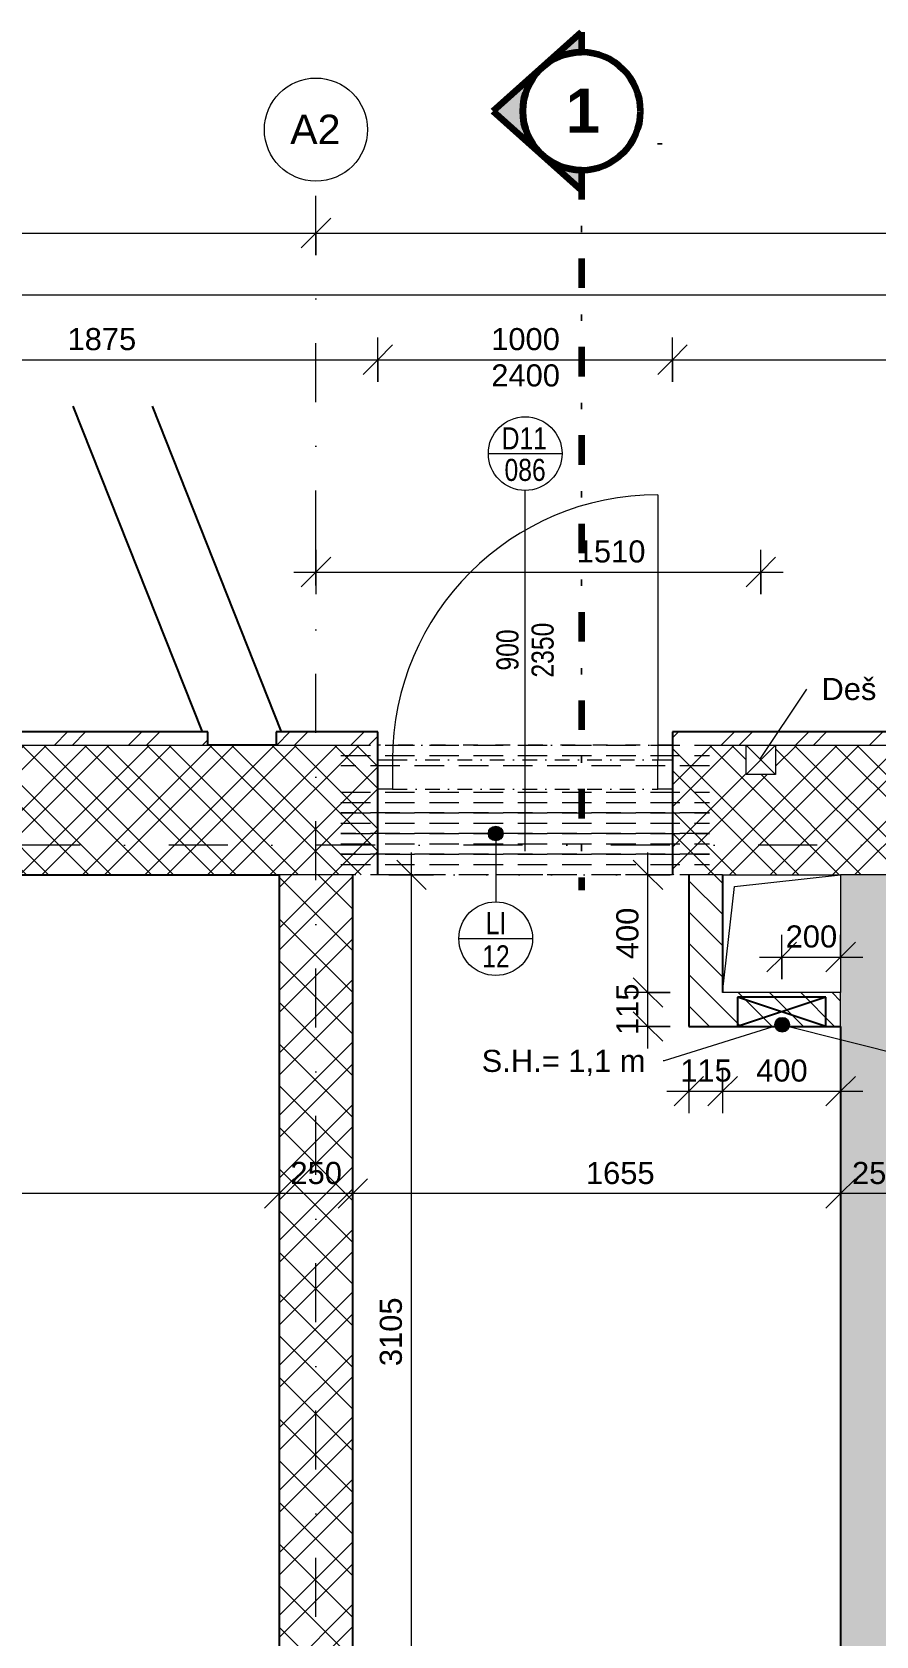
# Model space of a CAD drawing. Header units: millimetres. Extents: x -2616 to 42510, y -3604 to 14792.
# Drawn here: x 7137 to 10000, y 8966 to 14410 of the extents above; entities that cross this region are included whole.
import ezdxf

# ---------------------------------------------------------------- set-up
doc = ezdxf.new("R2010")
doc.units = ezdxf.units.MM
for name, pattern in [('HA_Dash_3mm-S1mm', [150, 100, -50]), ('HA_DashDot_10mm-S3mm', [500, 200, -150, 0, -150]), ('HA_DashDot_2_2mm-S0_6mm', [110, 50, -30, 0, -30]), ('HA_DashDot_6mm-S2mm', [300, 100, -100, 0, -100])]:
    doc.linetypes.add(name, pattern=pattern)
for name, color, linetype, lineweight in [('A-____-____-DIMS', 9, 'Continuous', 5), ('A-____-____-DIMS-50', 9, 'Continuous', 5), ('A-DETL-____-OTLN', 9, 'Continuous', 25), ('A-DETL-GENF-OTLN', 9, 'Continuous', 9), ('A-DOOR-____-IDEN', 9, 'Continuous', 9), ('A-DOOR-____-MCUT', 9, 'HA_DashDot_2_2mm-S0_6mm', 9), ('A-DOOR-____-OTLN', 9, 'Continuous', 9), ('A-DOOR-FRAM-MCUT', 9, 'Continuous', 9), ('A-GENM-____-HDLN', 9, 'HA_Dash_3mm-S1mm', 9), ('A-GENM-____-IDEN', 9, 'Continuous', 9), ('A-GENM-____-OTLN', 9, 'Continuous', 9), ('A-WALL-____-MCUT', 9, 'Continuous', 25), ('A-WALL-____-PATT', 9, 'Continuous', 25), ('G-____-____-SYMB', 9, 'Continuous', 5), ('G-____-____-TEXT', 9, 'Continuous', 5), ('I-WALL-____-MCUT', 9, 'Continuous', 25), ('M-HVAC-DUCT-OTLN', 9, 'Continuous', 9), ('S-GRID-____-IDEN', 9, 'Continuous', 9), ('S-GRID-____-OTLN', 9, 'Continuous', 5)]:
    doc.layers.add(name, color=color, linetype=linetype, lineweight=lineweight)
doc.styles.add('Arial', font='arial.ttf', dxfattribs={"height": 100})
doc.styles.add('Arial_1', font='arial.ttf', dxfattribs={"height": 75})
doc.styles.add('Arial_2', font='arial.ttf', dxfattribs={"width": 0.8, "height": 75})
doc.styles.add('Arial_3', font='arial.ttf', dxfattribs={"height": 50})
doc.styles.add('Arial_B', font='arialbd.ttf', dxfattribs={"height": 150})
doc.dimstyles.new('Inner_Dimensions', dxfattribs={"dimscale": 304.8, "dimtxt": 76.519455, "dimasz": 0.328084, "dimexe": 0.246063, "dimexo": 0.0625, "dimgap": 0.032808, "dimtad": 1, "dimdec": 0, "dimzin": 0, "dimdsep": 46, "dimtxsty": 'Arial_1', "dimblk1": 'OBLIQUE', "dimblk2": 'OBLIQUE', "dimsah": 1, "dimcen": 0.09, "dimdle": 0.246063, "dimazin": 0, "dimtfac": 1, "dimtdec": 4, "dimtix": 1, "dimtmove": 0, "dimatfit": 3, "dimfxl": 0.246063, "dimfxlon": 1, "dimtvp": 1, "dimtolj": 1, "dimtzin": 0, "dimlwd": 9, "dimlwe": 9, "dimarcsym": 2})
doc.dimstyles.new('Inner_Dimensions_2', dxfattribs={"dimscale": 304.8, "dimtxt": 76.519455, "dimasz": 0.328084, "dimexe": 0.246063, "dimexo": 0.0625, "dimgap": 0.032808, "dimtad": 1, "dimdec": 0, "dimzin": 0, "dimdsep": 46, "dimtxsty": 'Arial_1', "dimblk1": 'OBLIQUE', "dimblk2": 'OBLIQUE', "dimsah": 1, "dimcen": 0.09, "dimdle": 0.246063, "dimazin": 0, "dimtfac": 1, "dimtdec": 4, "dimtix": 1, "dimtmove": 2, "dimatfit": 3, "dimfxl": 0.246063, "dimfxlon": 1, "dimtvp": 1, "dimtolj": 1, "dimtzin": 0, "dimlwd": 9, "dimlwe": 9, "dimarcsym": 2})
pattern_1 = [(135, (0, 0), (-53.033, -53.033), [])]
pattern_2 = [(45, (0, 0), (-106.066, 106.066), []), (45, (75, 0), (-106.066, 106.066), []), (315, (0, 0), (106.066, 106.066), []), (315, (75, 0), (106.066, 106.066), [])]

# ---------------------------------------------------------------- blocks, each defined once
blk = doc.blocks.new('HA_DR_Single_Swing_Solid_ButtFrame - In_FAS_900x2350_Unik-2108754-DSP_1NP-A')
at = {"layer": 'A-DOOR-____-MCUT'}
for p, q in [((500, 220), (-500, 220)), ((-450, 170), (450, 170)), ((-450, 70), (450, 70)), ((500, -220), (-500, -220))]:
    blk.add_line(p, q, dxfattribs=at)
at = {"layer": 'A-DOOR-____-OTLN', "lineweight": 5}
blk.add_line((450, 1070), (450, 170), dxfattribs=at)
blk.add_arc((450, 170), 900, 90, 180, dxfattribs=at)
at = {"layer": 'A-DOOR-FRAM-MCUT'}
for p, q in [((-500, 170), (-450, 170)), ((-450, 170), (-450, 70)), ((450, 170), (500, 170)), ((450, 70), (450, 170)), ((-450, 70), (-500, 70)), ((500, 70), (450, 70))]:
    blk.add_line(p, q, dxfattribs=at)
blk = doc.blocks.new('HA_GM_Shaft_Rectangle - Default-2240315-DSP_1NP-A')
at = {"layer": 'A-DETL-GENF-OTLN'}
for p, q in [((40, -40), (400.4, 0)), ((0, -400), (40, -40))]:
    blk.add_line(p, q, dxfattribs=at)
at = {"layer": 'A-GENM-____-OTLN'}
for p, q in [((0, -400), (0, 0)), ((0, 0), (400.4, 0)), ((400.4, 0), (400.4, -400)), ((400.4, -400), (0, -400))]:
    blk.add_line(p, q, dxfattribs=at)
blk = doc.blocks.new('TB_Porotherm KP7_1250mm - TB_Porotherm KP7_1250mm-1966492-DSP_1NP-A')
at = {"layer": 'A-GENM-____-HDLN'}
for p, q in [((-625, 35), (625, 35)), ((-625, 0), (625, 0)), ((625, -35), (-625, -35))]:
    blk.add_line(p, q, dxfattribs=at)
blk = doc.blocks.new('Grid - Radius 3_5mm-353793-DSP_1NP-A')
at = {"layer": 'S-GRID-____-IDEN'}
blk.add_circle((0, 0), 3.5, dxfattribs=at)
blk = doc.blocks.new('DIMBLOCK46-DSP_1NP-A')
at = {"layer": 'A-____-____-DIMS-50', "lineweight": 9}
for p, q in [((9880.4, 10392.9), (9880.4, 10542.9)), ((9880.4, 10467.9), (9930.4, 10517.9)), ((10130.4, 10392.9), (10130.4, 10542.9)), ((10130.4, 10467.9), (10180.4, 10517.9)), ((9880.4, 10467.9), (9830.4, 10417.9)), ((10130.4, 10467.9), (9880.4, 10467.9)), ((9880.4, 10467.9), (9880.4, 10392.9)), ((10130.4, 10467.9), (10080.4, 10417.9)), ((10130.4, 10467.9), (10130.4, 10392.9))]:
    blk.add_line(p, q, dxfattribs=at)
at = {"layer": 'A-____-____-DIMS-50', "color": 0, "lineweight": 9, "insert": (9918.9, 10575.2), "char_height": 75, "width": 207.662, "attachment_point": 1, "line_spacing_factor": 0.941778, "style": 'Arial_1'}
blk.add_mtext('250', dxfattribs=at)
blk = doc.blocks.new('_Oblique')
at = {"color": 0, "linetype": 'ByBlock', "lineweight": -2}
blk.add_line((-0.5, -0.5), (0.5, 0.5), dxfattribs=at)
blk = doc.blocks.new('DIMBLOCK47-DSP_1NP-A')
at = {"layer": 'A-____-____-DIMS-50', "lineweight": 9}
for p, q in [((8225, 10392.9), (8225, 10542.9)), ((8225, 10467.9), (8275, 10517.9)), ((9880.4, 10392.9), (9880.4, 10542.9)), ((9880.4, 10467.9), (9930.4, 10517.9)), ((8225, 10467.9), (8175, 10417.9)), ((9880.4, 10467.9), (8225, 10467.9)), ((8225, 10467.9), (8225, 10392.9)), ((9880.4, 10467.9), (9830.4, 10417.9)), ((9880.4, 10467.9), (9880.4, 10392.9))]:
    blk.add_line(p, q, dxfattribs=at)
at = {"layer": 'A-____-____-DIMS-50', "color": 0, "lineweight": 9, "insert": (9016.1, 10575.2), "char_height": 75, "width": 276.883, "attachment_point": 1, "line_spacing_factor": 0.941778, "style": 'Arial_1'}
blk.add_mtext('1655', dxfattribs=at)
blk = doc.blocks.new('DIMBLOCK48-DSP_1NP-A')
at = {"layer": 'A-____-____-DIMS-50', "lineweight": 9}
for p, q in [((7975, 10392.9), (7975, 10542.9)), ((7975, 10467.9), (8025, 10517.9)), ((8225, 10392.9), (8225, 10542.9)), ((8225, 10467.9), (8275, 10517.9)), ((7975, 10467.9), (7925, 10417.9)), ((8225, 10467.9), (7975, 10467.9)), ((7975, 10467.9), (7975, 10392.9)), ((8225, 10467.9), (8175, 10417.9)), ((8225, 10467.9), (8225, 10392.9))]:
    blk.add_line(p, q, dxfattribs=at)
at = {"layer": 'A-____-____-DIMS-50', "color": 0, "lineweight": 9, "insert": (8013.5, 10575.2), "char_height": 75, "width": 207.662, "attachment_point": 1, "line_spacing_factor": 0.941778, "style": 'Arial_1'}
blk.add_mtext('250', dxfattribs=at)
blk = doc.blocks.new('DIMBLOCK49-DSP_1NP-A')
at = {"layer": 'A-____-____-DIMS-50', "lineweight": 9}
for p, q in [((3625, 10392.9), (3625, 10542.9)), ((3625, 10467.9), (3675, 10517.9)), ((7975, 10392.9), (7975, 10542.9)), ((7975, 10467.9), (8025, 10517.9)), ((3625, 10467.9), (3575, 10417.9)), ((7975, 10467.9), (3625, 10467.9)), ((3625, 10467.9), (3625, 10392.9)), ((7975, 10467.9), (7925, 10417.9)), ((7975, 10467.9), (7975, 10392.9))]:
    blk.add_line(p, q, dxfattribs=at)
at = {"layer": 'A-____-____-DIMS-50', "color": 0, "lineweight": 9, "insert": (5684.6, 10575.2), "char_height": 75, "width": 276.883, "attachment_point": 1, "line_spacing_factor": 0.941778, "style": 'Arial_1'}
blk.add_mtext('4350', dxfattribs=at)
blk = doc.blocks.new('DIMBLOCK66-DSP_1NP-A')
at = {"layer": 'A-____-____-DIMS-50', "lineweight": 9}
for p, q in [((6435, 13223.3), (6435, 13373.3)), ((6435, 13298.3), (6485, 13348.3)), ((8310, 13223.3), (8310, 13373.3)), ((8310, 13298.3), (8360, 13348.3)), ((6435, 13298.3), (6385, 13248.3)), ((6435, 13298.3), (8310, 13298.3)), ((6435, 13298.3), (6435, 13223.3)), ((8310, 13298.3), (8260, 13248.3)), ((8310, 13298.3), (8310, 13223.3))]:
    blk.add_line(p, q, dxfattribs=at)
at = {"layer": 'A-____-____-DIMS-50', "color": 0, "lineweight": 9, "insert": (7257.1, 13405.7), "char_height": 75, "width": 276.883, "attachment_point": 1, "line_spacing_factor": 0.941778, "style": 'Arial_1'}
blk.add_mtext('1875', dxfattribs=at)
blk = doc.blocks.new('DIMBLOCK67-DSP_1NP-A')
at = {"layer": 'A-____-____-DIMS-50', "lineweight": 9}
for p, q in [((8310, 13223.3), (8310, 13373.3)), ((8310, 13298.3), (8360, 13348.3)), ((9310, 13223.3), (9310, 13373.3)), ((9310, 13298.3), (9360, 13348.3)), ((8310, 13298.3), (8260, 13248.3)), ((8310, 13298.3), (9310, 13298.3)), ((8310, 13298.3), (8310, 13223.3)), ((9310, 13298.3), (9260, 13248.3)), ((9310, 13298.3), (9310, 13223.3))]:
    blk.add_line(p, q, dxfattribs=at)
at = {"layer": 'A-____-____-DIMS-50', "color": 0, "lineweight": 9, "insert": (8694.6, 13405.7), "char_height": 75, "width": 276.883, "attachment_point": 1, "line_spacing_factor": 0.941778, "style": 'Arial_1'}
blk.add_mtext('1000', dxfattribs=at)
blk = doc.blocks.new('DIMBLOCK68-DSP_1NP-A')
at = {"layer": 'A-____-____-DIMS-50', "lineweight": 9}
for p, q in [((9310, 13223.3), (9310, 13373.3)), ((9310, 13298.3), (9360, 13348.3)), ((15185, 13223.3), (15185, 13373.3)), ((15185, 13298.3), (15235, 13348.3)), ((9310, 13298.3), (9260, 13248.3)), ((9310, 13298.3), (15185, 13298.3)), ((9310, 13298.3), (9310, 13223.3)), ((15185, 13298.3), (15135, 13248.3)), ((15185, 13298.3), (15185, 13223.3))]:
    blk.add_line(p, q, dxfattribs=at)
at = {"layer": 'A-____-____-DIMS-50', "color": 0, "lineweight": 9, "insert": (12132.1, 13405.7), "char_height": 75, "width": 276.883, "attachment_point": 1, "line_spacing_factor": 0.941778, "style": 'Arial_1'}
blk.add_mtext('5875', dxfattribs=at)
blk = doc.blocks.new('DIMBLOCK88-DSP_1NP-A')
at = {"layer": 'A-____-____-DIMS-50', "lineweight": 9}
for p, q in [((-385, 13441.8), (-385, 13591.8)), ((-385, 13516.8), (-335, 13566.8)), ((24584, 13441.8), (24584, 13591.8)), ((24584, 13516.8), (24634, 13566.8)), ((24659, 13516.8), (-460, 13516.8)), ((-385, 13516.8), (-435, 13466.8)), ((-385, 13516.8), (-385, 13441.8)), ((24584, 13516.8), (24534, 13466.8)), ((24584, 13516.8), (24584, 13441.8))]:
    blk.add_line(p, q, dxfattribs=at)
at = {"layer": 'A-____-____-DIMS-50', "color": 0, "lineweight": 9, "insert": (11955.3, 13624.2), "char_height": 75, "width": 346.103, "attachment_point": 1, "line_spacing_factor": 0.941778, "style": 'Arial_1'}
blk.add_mtext('24969', dxfattribs=at)
blk = doc.blocks.new('HA_TAG_Door_TypeMark_wDimensions - Scale50_Left with Bouble-921048-DSP_1NP-A')
at = {"layer": 'A-DOOR-____-IDEN'}
for p, q in [((-2.5, 22), (2.5, 22)), ((0, -5), (0, 19.5))]:
    blk.add_line(p, q, dxfattribs=at)
blk.add_circle((0, 22), 2.5, dxfattribs=at)
blk = doc.blocks.new('DIMBLOCK114-DSP_1NP-A')
at = {"layer": 'A-____-____-DIMS-50', "lineweight": 9}
for p, q in [((8424, 11550), (8374, 11600)), ((8424, 8445), (8424, 11625)), ((8349, 11550), (8499, 11550)), ((8424, 11550), (8349, 11550)), ((8424, 11550), (8474, 11500)), ((8424, 8445), (8374, 8495)), ((8349, 8445), (8499, 8445)), ((8424, 8445), (8349, 8445)), ((8424, 8445), (8474, 8395))]:
    blk.add_line(p, q, dxfattribs=at)
at = {"layer": 'A-____-____-DIMS-50', "color": 0, "lineweight": 9, "insert": (8316.6, 9882.1), "char_height": 75, "width": 276.883, "attachment_point": 1, "rotation": 90, "line_spacing_factor": 0.941778, "style": 'Arial_1'}
blk.add_mtext('3105', dxfattribs=at)
blk = doc.blocks.new('DIMBLOCK145-DSP_1NP-A')
at = {"layer": 'A-____-____-DIMS-50', "lineweight": 9}
for p, q in [((9365.4, 10890.5), (9365.4, 10740.5)), ((9365.4, 10815.5), (9365.4, 10890.5)), ((9480, 10890.5), (9480, 10740.5)), ((9480, 10815.5), (9480, 10890.5)), ((9365.4, 10815.5), (9415.4, 10865.5)), ((9480, 10815.5), (9530, 10865.5)), ((9290.4, 10815.5), (9480, 10815.5)), ((9365.4, 10815.5), (9315.4, 10765.5)), ((9480, 10815.5), (9430, 10765.5))]:
    blk.add_line(p, q, dxfattribs=at)
at = {"layer": 'A-____-____-DIMS-50', "color": 0, "lineweight": 9, "insert": (9336.2, 10922.9), "char_height": 75, "width": 207.662, "attachment_point": 1, "line_spacing_factor": 0.941778, "style": 'Arial_1'}
blk.add_mtext('115', dxfattribs=at)
blk = doc.blocks.new('DIMBLOCK146-DSP_1NP-A')
at = {"layer": 'A-____-____-DIMS-50', "lineweight": 9}
for p, q in [((9480, 10890.5), (9480, 10740.5)), ((9480, 10815.5), (9480, 10890.5)), ((9880.4, 10890.5), (9880.4, 10740.5)), ((9880.4, 10815.5), (9880.4, 10890.5)), ((9480, 10815.5), (9530, 10865.5)), ((9880.4, 10815.5), (9930.4, 10865.5)), ((9480, 10815.5), (9430, 10765.5)), ((9480, 10815.5), (9955.4, 10815.5)), ((9880.4, 10815.5), (9830.4, 10765.5))]:
    blk.add_line(p, q, dxfattribs=at)
at = {"layer": 'A-____-____-DIMS-50', "color": 0, "lineweight": 9, "insert": (9593.7, 10922.9), "char_height": 75, "width": 207.662, "attachment_point": 1, "line_spacing_factor": 0.941778, "style": 'Arial_1'}
blk.add_mtext('400', dxfattribs=at)
blk = doc.blocks.new('DIMBLOCK147-DSP_1NP-A')
at = {"layer": 'A-____-____-DIMS-50', "lineweight": 9}
for p, q in [((9226.6, 11150), (9176.6, 11200)), ((9301.6, 11150), (9151.6, 11150)), ((9226.6, 10960), (9226.6, 11150)), ((9226.6, 11150), (9276.6, 11100)), ((9226.6, 11150), (9301.6, 11150)), ((9226.6, 11035), (9176.6, 11085)), ((9301.6, 11035), (9151.6, 11035)), ((9226.6, 11035), (9276.6, 10985)), ((9226.6, 11035), (9301.6, 11035))]:
    blk.add_line(p, q, dxfattribs=at)
at = {"layer": 'A-____-____-DIMS-50', "color": 0, "lineweight": 9, "insert": (9119.2, 11006), "char_height": 75, "width": 207.662, "attachment_point": 1, "rotation": 90, "line_spacing_factor": 0.941778, "style": 'Arial_1'}
blk.add_mtext('115', dxfattribs=at)
blk = doc.blocks.new('DIMBLOCK148-DSP_1NP-A')
at = {"layer": 'A-____-____-DIMS-50', "lineweight": 9}
for p, q in [((9226.6, 11550), (9176.6, 11600)), ((9226.6, 11150), (9226.6, 11625)), ((9301.6, 11550), (9151.6, 11550)), ((9226.6, 11550), (9276.6, 11500)), ((9226.6, 11550), (9301.6, 11550)), ((9226.6, 11150), (9176.6, 11200)), ((9301.6, 11150), (9151.6, 11150)), ((9226.6, 11150), (9276.6, 11100)), ((9226.6, 11150), (9301.6, 11150))]:
    blk.add_line(p, q, dxfattribs=at)
at = {"layer": 'A-____-____-DIMS-50', "color": 0, "lineweight": 9, "insert": (9119.2, 11263.5), "char_height": 75, "width": 207.662, "attachment_point": 1, "rotation": 90, "line_spacing_factor": 0.941778, "style": 'Arial_1'}
blk.add_mtext('400', dxfattribs=at)
blk = doc.blocks.new('Section - With Sheet Number-366786-DSP_1NP-A')
at = {"layer": 'G-____-____-SYMB'}
h = blk.add_hatch(color=256, dxfattribs=at)
edge = h.paths.add_edge_path()
edge.add_line((1.37, 0), (0, 0))
edge.add_arc((-4, 0), 4, 0, 180)
edge.add_line((-8, 0), (-9.37, 0))
edge.add_line((-9.37, 0), (-4, 6))
edge.add_line((-4, 6), (1.37, 0))
at = {"layer": 'G-____-____-SYMB', "lineweight": 100}
for p, q in [((-4, 6), (-9.37, 0)), ((1.37, 0), (-4, 6)), ((-9.37, 0), (-8, 0)), ((0, 0), (1.37, 0))]:
    blk.add_line(p, q, dxfattribs=at)
blk.add_circle((-4, 0), 4, dxfattribs=at)
blk.add_arc((-4, 0), 4, 0, 180, dxfattribs=at)
blk = doc.blocks.new('HA_TAG_GM_Products - Generic-588599-DSP_1NP-A')
at = {"layer": 'A-GENM-____-IDEN'}
blk.add_line((-2.5, 0), (2.5, 0), dxfattribs=at)
blk.add_circle((0, 0), 2.5, dxfattribs=at)
blk = doc.blocks.new('DIMBLOCK180-DSP_1NP-A')
at = {"layer": 'A-____-____-DIMS-50', "lineweight": 9}
for p, q in [((0, 13653.2), (0, 13803.2)), ((0, 13728.2), (50, 13778.2)), ((8100, 13653.2), (8100, 13803.2)), ((8100, 13728.2), (8150, 13778.2)), ((-75, 13728.2), (8100, 13728.2)), ((0, 13728.2), (-50, 13678.2)), ((0, 13728.2), (0, 13653.2)), ((8100, 13728.2), (8050, 13678.2)), ((8100, 13728.2), (8100, 13653.2))]:
    blk.add_line(p, q, dxfattribs=at)
at = {"layer": 'A-____-____-DIMS-50', "color": 0, "lineweight": 9, "insert": (3934.6, 13835.6), "char_height": 75, "width": 276.883, "attachment_point": 1, "line_spacing_factor": 0.941778, "style": 'Arial_1'}
blk.add_mtext('8100', dxfattribs=at)
blk = doc.blocks.new('DIMBLOCK181-DSP_1NP-A')
at = {"layer": 'A-____-____-DIMS-50', "lineweight": 9}
for p, q in [((8100, 13653.2), (8100, 13803.2)), ((8100, 13728.2), (8150, 13778.2)), ((16200, 13653.2), (16200, 13803.2)), ((16200, 13728.2), (16250, 13778.2)), ((8100, 13728.2), (8050, 13678.2)), ((8100, 13728.2), (16200, 13728.2)), ((8100, 13728.2), (8100, 13653.2)), ((16200, 13728.2), (16150, 13678.2)), ((16200, 13728.2), (16200, 13653.2))]:
    blk.add_line(p, q, dxfattribs=at)
at = {"layer": 'A-____-____-DIMS-50', "color": 0, "lineweight": 9, "insert": (12034.6, 13835.6), "char_height": 75, "width": 276.883, "attachment_point": 1, "line_spacing_factor": 0.941778, "style": 'Arial_1'}
blk.add_mtext('8100', dxfattribs=at)
blk = doc.blocks.new('DIMBLOCK184-DSP_1NP-A')
at = {"layer": 'A-____-____-DIMS-50', "lineweight": 9}
for p, q in [((8100, 12652.6), (8100, 12502.6)), ((8100, 12577.6), (8100, 12652.6)), ((9609.9, 12502.6), (9609.9, 12652.6)), ((8025, 12577.6), (9684.9, 12577.6)), ((8100, 12577.6), (8050, 12527.6)), ((8100, 12577.6), (8150, 12627.6)), ((9609.9, 12577.6), (9559.9, 12527.6)), ((9609.9, 12577.6), (9659.9, 12627.6)), ((9609.9, 12577.6), (9609.9, 12502.6))]:
    blk.add_line(p, q, dxfattribs=at)
at = {"layer": 'A-____-____-DIMS-50', "color": 0, "lineweight": 9, "insert": (8985.1, 12685), "char_height": 75, "width": 276.883, "attachment_point": 1, "line_spacing_factor": 0.941778, "style": 'Arial_1'}
blk.add_mtext('1510', dxfattribs=at)
blk = doc.blocks.new('DIMBLOCK236-DSP_1NP-A')
at = {"layer": 'A-____-____-DIMS-50', "lineweight": 9}
for p, q in [((9680.3, 11195.6), (9680.3, 11345.6)), ((9880.4, 11345.6), (9880.4, 11195.6)), ((9880.4, 11270.6), (9880.4, 11345.6)), ((9605.3, 11270.6), (9955.4, 11270.6)), ((9680.3, 11270.6), (9630.3, 11220.6)), ((9680.3, 11270.6), (9730.3, 11320.6)), ((9680.3, 11270.6), (9680.3, 11195.6)), ((9880.4, 11270.6), (9830.4, 11220.6)), ((9880.4, 11270.6), (9930.4, 11320.6))]:
    blk.add_line(p, q, dxfattribs=at)
at = {"layer": 'A-____-____-DIMS-50', "color": 0, "lineweight": 9, "insert": (9693.8, 11378), "char_height": 75, "width": 207.662, "attachment_point": 1, "line_spacing_factor": 0.941778, "style": 'Arial_1'}
blk.add_mtext('200', dxfattribs=at)

msp = doc.modelspace()

# ---------------------------------------------------------------- hatches: boundary and pattern name
at = {"layer": 'A-GENM-____-IDEN'}
h = msp.add_hatch(color=256, dxfattribs=at)
edge = h.paths.add_edge_path()
edge.add_arc((8710, 11690), 25, 0, 360)
h = msp.add_hatch(color=256, dxfattribs=at)
edge = h.paths.add_edge_path()
edge.add_arc((9682.1, 11041), 25, 0, 360)
at = {"layer": 'A-WALL-____-PATT', "lineweight": 5}
h = msp.add_hatch(dxfattribs=at)
h.set_pattern_fill('FP_4', color=256, style=0, pattern_type=2)
h.set_pattern_definition([(45, (0, 0), (-125.7236, 125.7236), []), (45, (0, 190.5), (-125.7236, 125.7236), [])])
h.paths.add_polyline_path([(8310, 11990), (8310, 12035), (7965.3, 12035), (7965.3, 11990), (8225, 11990)])
h.paths.add_polyline_path([(9310, 11990), (15185, 11990), (15185, 12035), (9310, 12035)])
h.paths.add_polyline_path([(4435, 11990), (4435, 12035), (300, 12035), (300, 12025), (0, 12025), (0, 12035), (-385, 12035), (-340, 11990), (300, 11990)])
h.paths.add_polyline_path([(6435, 11990), (7732.9, 11990), (7732.9, 12035), (6435, 12035)])
h.paths.add_polyline_path([(22500, 11990), (22545, 12035), (20810, 12035), (20810, 11990), (22060, 11990)])
h.paths.add_polyline_path([(18611.8, 11990), (19810, 11990), (19810, 12035), (16185, 12035), (16185, 11990)])
h = msp.add_hatch(dxfattribs=at)
h.set_pattern_fill('FP_1', color=256, style=0, pattern_type=2)
h.set_pattern_definition(pattern_2)
h.paths.add_polyline_path([(3907, 11550), (4435, 11550), (4435, 11990), (-340, 11990), (-340, 11550), (3625, 11550)])
h.paths.add_polyline_path([(6435, 11550), (8225, 11550), (8225, 11990), (6435, 11990), (6435, 11770)])
h.paths.add_polyline_path([(100, 11890), (100, 11990), (200, 11990), (200, 11890)])
h = msp.add_hatch(dxfattribs=at)
h.set_pattern_fill('FP_1', color=256, style=0, pattern_type=2)
h.set_pattern_definition(pattern_2)
h.paths.add_polyline_path([(10130.4, 11550), (15185, 11550), (15185, 11990), (13440, 11990), (13440, 11890.1), (13340, 11890.1), (13340, 11990), (9310, 11990), (9310, 11550), (9880.4, 11550)])
h.paths.add_polyline_path([(8225, 11550), (8310, 11550), (8310, 11990), (8225, 11990)])
h.paths.add_polyline_path([(19810, 11550), (19810, 11990), (16185, 11990), (16185, 11550), (19560, 11550)])
h.paths.add_polyline_path([(20810, 11550), (22060, 11550), (22060, 11990), (20810, 11990)])
h.paths.add_polyline_path([(9559.9, 11889.9), (9559.9, 11989.9), (9659.9, 11989.9), (9659.9, 11889.9)])
h.paths.add_polyline_path([(19560, 11890), (19460, 11890), (19460, 11990), (19560, 11990)])
h = msp.add_hatch(dxfattribs=at)
h.set_pattern_fill('FP_2', color=256, style=0, pattern_type=2)
h.set_pattern_definition([(45, (0, 0), (-106.066, 106.066), []), (45, (75, 0), (-106.066, 106.066), []), (315, (0, 0), (70.7107, 70.7107), [])])
h.paths.add_polyline_path([(8225, 100), (8225, 2110), (7975, 2110), (7975, 100)])
h.paths.add_polyline_path([(8225, 3610), (8225, 7445), (7975, 7445), (7975, 3610)])
h.paths.add_polyline_path([(7975, 8445), (8225, 8445), (8225, 11550), (7975, 11550), (7975, 9367.7)])
h = msp.add_hatch(dxfattribs=at)
h.set_pattern_fill('FP_3', color=256, style=0, pattern_type=2)
h.set_pattern_definition(pattern_1)
h.paths.add_polyline_path([(9480.4, 11035), (9480.4, 11550), (9365.4, 11550), (9365.4, 11035)])
at = {"layer": 'A-WALL-____-PATT', "lineweight": 9}
msp.add_hatch(color=256, dxfattribs=at).paths.add_polyline_path([(9880.4, 8475), (10130.4, 8475), (10130.4, 11550), (9880.4, 11550), (9880.4, 9367.7)])
at = {"layer": 'A-WALL-____-PATT', "lineweight": 5}
h = msp.add_hatch(dxfattribs=at)
h.set_pattern_fill('FP_3', color=256, style=0, pattern_type=2)
h.set_pattern_definition(pattern_1)
h.paths.add_polyline_path([(9880.4, 11035), (9880.4, 11150), (9480.4, 11150), (9480.4, 11035)])

# ---------------------------------------------------------------- linework, layer by layer
at = {"layer": 'A-DETL-____-OTLN'}
for p, q in [((7714.6, 12035), (7276, 13140.8)), ((7983.5, 12035), (7545, 13140.8)), ((9830.3, 11135), (9530.3, 11135)), ((9530.3, 11135), (9530.3, 11035)), ((9830.3, 11135), (9530.3, 11035)), ((9830.3, 11035), (9530.3, 11135)), ((9830.3, 11035), (9830.3, 11135)), ((9530.3, 11035), (9830.3, 11035))]:
    msp.add_line(p, q, dxfattribs=at)
at = {"layer": 'A-GENM-____-IDEN'}
for p, q in [((8710, 11690), (8710, 11458.1)), ((9682.1, 11041), (10212, 10907.1))]:
    msp.add_line(p, q, dxfattribs=at)
for centre in [(8710, 11690), (9682.1, 11041)]:
    msp.add_circle(centre, 25, dxfattribs=at)
at = {"layer": 'A-WALL-____-MCUT'}
for p, q in [((7732.9, 12035), (6435, 12035)), ((7732.9, 11990), (7732.9, 12035)), ((8310, 12035), (7965.3, 12035)), ((7965.3, 12035), (7965.3, 11990)), ((8310, 11550), (8310, 12035)), ((15185, 12035), (9310, 12035)), ((9310, 12035), (9310, 11550)), ((7965.3, 11990), (7732.9, 11990)), ((6685, 11550), (7975, 11550))]:
    msp.add_line(p, q, dxfattribs=at)
at = {"layer": 'A-WALL-____-MCUT', "lineweight": 9}
for p, q in [((6685, 11990), (7732.9, 11990)), ((7965.3, 11990), (8185, 11990)), ((9435, 11990), (13340, 11990)), ((8185, 11550), (7975, 11550)), ((9480, 11550), (9435, 11550)), ((10130, 11550), (9880.4, 11550)), ((9880.4, 11035), (9880.4, 11150))]:
    msp.add_line(p, q, dxfattribs=at)
at = {"layer": 'G-____-____-SYMB', "linetype": 'HA_DashDot_6mm-S2mm', "lineweight": 100}
msp.add_line((9001.6, 13942), (9001.6, 11497.9), dxfattribs=at)
at = {"layer": 'G-____-____-TEXT', "color": 250, "lineweight": 9}
for p, q in [((9606.6, 11941.1), (9765.4, 12180.5)), ((9683.5, 11044.2), (9281.3, 10918.2)), ((9281.3, 10918.2), (9277.8, 10918.2))]:
    msp.add_line(p, q, dxfattribs=at)
at = {"layer": 'I-WALL-____-MCUT'}
for p, q in [((7975, 11550), (7975, 8445)), ((8225, 8445), (8225, 11550)), ((9365.4, 11550), (9365.4, 11035)), ((9480.4, 11154), (9480.4, 11550)), ((9480.4, 11150), (9480.4, 11153.2)), ((9365.4, 11035), (9880.4, 11035)), ((9880.4, 11035), (9880.4, 8475))]:
    msp.add_line(p, q, dxfattribs=at)
at = {"layer": 'M-HVAC-DUCT-OTLN', "lineweight": 5}
for p, q in [((9559.9, 11989.9), (9659.9, 11889.9)), ((9559.9, 11889.9), (9659.9, 11989.9)), ((9559.9, 11989.9), (9659.9, 11989.9)), ((9559.9, 11889.9), (9559.9, 11989.9)), ((9659.9, 11989.9), (9659.9, 11889.9)), ((9659.9, 11889.9), (9559.9, 11889.9))]:
    msp.add_line(p, q, dxfattribs=at)
at = {"layer": 'S-GRID-____-OTLN', "linetype": 'HA_DashDot_10mm-S3mm', "lineweight": 9}
for p, q in [((8100, 12654.3), (8100, 13904.3)), ((8100, -1971.1), (8100, 12654.3)), ((24303.9, 11650), (-1016, 11650))]:
    msp.add_line(p, q, dxfattribs=at)

# ---------------------------------------------------------------- block references
at = {"layer": 'A-DOOR-____-IDEN', "xscale": 49.99999999999998, "yscale": 49.99999999999998, "zscale": 49.99999999999998}
msp.add_blockref('HA_TAG_Door_TypeMark_wDimensions - Scale50_Left with Bouble-921048-DSP_1NP-A', (8810, 11879.5), dxfattribs=at)
at = {"layer": 'A-DOOR-____-OTLN'}
msp.add_blockref('HA_DR_Single_Swing_Solid_ButtFrame - In_FAS_900x2350_Unik-2108754-DSP_1NP-A', (8810, 11770), dxfattribs=at)
at = {"layer": 'A-GENM-____-IDEN', "xscale": 49.99999999999998, "yscale": 49.99999999999998, "zscale": 49.99999999999998}
msp.add_blockref('HA_TAG_GM_Products - Generic-588599-DSP_1NP-A', (8710, 11333.1), dxfattribs=at)
at = {"layer": 'A-GENM-____-OTLN'}
for p in [(8810, 11955), (8810, 11795), (8810, 11725), (8810, 11655), (8810, 11585)]:
    msp.add_blockref('TB_Porotherm KP7_1250mm - TB_Porotherm KP7_1250mm-1966492-DSP_1NP-A', p, dxfattribs=at)
at = {"layer": 'A-GENM-____-OTLN', "lineweight": 5}
msp.add_blockref('HA_GM_Shaft_Rectangle - Default-2240315-DSP_1NP-A', (9480, 11550), dxfattribs=at)
at = {"layer": 'G-____-____-SYMB', "lineweight": 100, "extrusion": (0, 0, -1), "xscale": 49.99999999999998, "yscale": 49.99999999999998, "zscale": 49.99999999999998, "rotation": 270.0000000000003}
msp.add_blockref('Section - With Sheet Number-366786-DSP_1NP-A', (-9001.6, 13942), dxfattribs=at)
at = {"layer": 'S-GRID-____-IDEN', "xscale": 49.99999999999998, "yscale": 49.99999999999998, "zscale": 49.99999999999998}
msp.add_blockref('Grid - Radius 3_5mm-353793-DSP_1NP-A', (8100, 14079.3), dxfattribs=at)

# ---------------------------------------------------------------- texts
at = {"layer": 'A-DOOR-____-IDEN', "lineweight": 5, "char_height": 75, "attachment_point": 1}
for s, insert, width, style in [('2400', (8695, 13282.5), 288.607, 'Arial_1'), ('D11', (8730.2, 13068.8), 189.198, 'Arial_2'), ('086', (8739.8, 12961.8), 173.164, 'Arial_2')]:
    msp.add_mtext(s, dxfattribs=dict(at, insert=insert, width=width, style=style))
at = {"layer": 'A-DOOR-____-IDEN', "lineweight": 5, "char_height": 75, "attachment_point": 1, "rotation": 90, "style": 'Arial_2'}
for s, insert, width in [('900', (8712.4, 12243), 173.164), ('2350', (8831.5, 12219.2), 230.886)]:
    msp.add_mtext(s, dxfattribs=dict(at, insert=insert, width=width))
at = {"layer": 'A-GENM-____-IDEN', "lineweight": 5, "char_height": 75, "attachment_point": 1, "style": 'Arial_2'}
for s, insert, width in [('LI', (8676.2, 11423.2), 86.582), ('12', (8664.2, 11310.5), 115.443)]:
    msp.add_mtext(s, dxfattribs=dict(at, insert=insert, width=width))
at = {"layer": 'G-____-____-SYMB', "attachment_point": 1}
for s, insert, char_height, width, style in [('\\fArial|b1|i0|c0|p34|;1', (8947.5, 14218.7), 150, 144.304, 'Arial_B'), ('-', (9255.1, 14061.7), 50, 28.059, 'Arial_3')]:
    msp.add_mtext(s, dxfattribs=dict(at, insert=insert, char_height=char_height, width=width, style=style))
at = {"layer": 'G-____-____-TEXT', "color": 7, "lineweight": 9, "char_height": 75, "attachment_point": 1, "style": 'Arial_1'}
for s, insert, width in [('Deš', (9815.4, 12218), 224.472), ('S.H.= 1,1 m', (8662.3, 10955.7), 685.443)]:
    msp.add_mtext(s, dxfattribs=dict(at, insert=insert, width=width))
at = {"layer": 'S-GRID-____-IDEN', "lineweight": 5, "insert": (8012.6, 14130), "char_height": 100, "width": 212.447, "attachment_point": 1, "style": 'Arial'}
msp.add_mtext('A2', dxfattribs=at)

# ---------------------------------------------------------------- dimensions: what is measured, and where the dimension line sits
at = {"layer": 'A-____-____-DIMS', "lineweight": 9}
for base, p1, p2, override, picture, middle in [((8100, 13728.2), (0, 13653.2), (8100, 13653.2), {"dimpost": '<>', "dimfxl": 8100}, 'DIMBLOCK180-DSP_1NP-A', (4050, 13776.5)), ((16200, 13728.2), (8100, 13653.2), (16200, 13653.2), {"dimpost": '<>', "dimfxl": 8100}, 'DIMBLOCK181-DSP_1NP-A', (12150, 13776.5)), ((9310, 13298.3), (8310, 13223.3), (9310, 13223.3), {"dimpost": '<>', "dimfxl": 1000}, 'DIMBLOCK67-DSP_1NP-A', (8810, 13346.6)), ((9880.4, 11270.6), (9680.3, 11195.6), (9880.4, 11345.6), {"dimpost": '<>', "dimfxl": 250.090284}, 'DIMBLOCK236-DSP_1NP-A', (9780.3, 11318.9)), ((9480, 10815.5), (9365.4, 10890.5), (9480, 10890.5), {"dimpost": '<>', "dimfxl": 114.6}, 'DIMBLOCK145-DSP_1NP-A', (9422.7, 10863.8)), ((9880.4, 10815.5), (9480, 10890.5), (9880.4, 10890.5), {"dimpost": '<>', "dimfxl": 400.4}, 'DIMBLOCK146-DSP_1NP-A', (9680.2, 10863.8)), ((3625, 10467.9), (7975, 10392.9), (3625, 10392.9), {"dimpost": '<>', "dimfxl": 4350}, 'DIMBLOCK49-DSP_1NP-A', (5800, 10516.2)), ((7975, 10467.9), (8225, 10392.9), (7975, 10392.9), {"dimpost": '<>', "dimfxl": 250}, 'DIMBLOCK48-DSP_1NP-A', (8100, 10516.2)), ((9880.4, 10467.9), (10130.4, 10392.9), (9880.4, 10392.9), {"dimpost": '<>', "dimfxl": 250}, 'DIMBLOCK46-DSP_1NP-A', (10005.4, 10516.2))]:
    dim = msp.add_linear_dim(base=base, p1=p1, p2=p2, dimstyle='Inner_Dimensions', override=override, dxfattribs=at)
    dim.commit()
    dim.dimension.update_dxf_attribs({"geometry": picture, "text_midpoint": middle})
for base, p1, p2, angle, override, picture, middle in [((-385, 13516.8), (24584, 13441.8), (-385, 13441.8), 0, {"dimpost": '<>', "dimfxl": 24968.994303}, 'DIMBLOCK88-DSP_1NP-A', (12099.5, 13565.1)), ((8310, 13298.3), (6435, 13223.3), (8310, 13223.3), 0, {"dimpost": '<>', "dimfxl": 1875}, 'DIMBLOCK66-DSP_1NP-A', (7372.5, 13346.6)), ((15185, 13298.3), (9310, 13223.3), (15185, 13223.3), 0, {"dimpost": '<>', "dimfxl": 5875}, 'DIMBLOCK68-DSP_1NP-A', (12247.5, 13346.6)), ((8424, 11550), (8349, 8445), (8349, 11550), 90, {"dimpost": '<>', "dimfxl": 3105}, 'DIMBLOCK114-DSP_1NP-A', (8375.7, 9997.5)), ((9226.6, 11550), (9301.6, 11150), (9301.6, 11550), 90, {"dimpost": '<>', "dimfxl": 400}, 'DIMBLOCK148-DSP_1NP-A', (9178.3, 11350)), ((9226.6, 11150), (9301.6, 11035), (9301.6, 11150), 90, {"dimpost": '<>', "dimfxl": 115}, 'DIMBLOCK147-DSP_1NP-A', (9178.3, 11092.5))]:
    dim = msp.add_linear_dim(base=base, p1=p1, p2=p2, angle=angle, dimstyle='Inner_Dimensions', override=override, dxfattribs=at)
    dim.commit()
    dim.dimension.update_dxf_attribs({"geometry": picture, "text_midpoint": middle})
for base, p1, p2, override, picture, middle in [((9609.9, 12577.6), (8100, 12652.6), (9609.9, 12502.6), {"dimpost": '<>', "dimfxl": 1517.342454}, 'DIMBLOCK184-DSP_1NP-A', (9123.6, 12635)), ((8225, 10467.9), (9880.4, 10392.9), (8225, 10392.9), {"dimpost": '<>', "dimfxl": 1655.4}, 'DIMBLOCK47-DSP_1NP-A', (9154.5, 10525.2))]:
    dim = msp.add_linear_dim(base=base, p1=p1, p2=p2, dimstyle='Inner_Dimensions_2', override=override, dxfattribs=at)
    dim.commit()
    dim.dimension.update_dxf_attribs({"geometry": picture, "text_midpoint": middle, "dimtype": 160})

doc.saveas('drawing.dxf')
